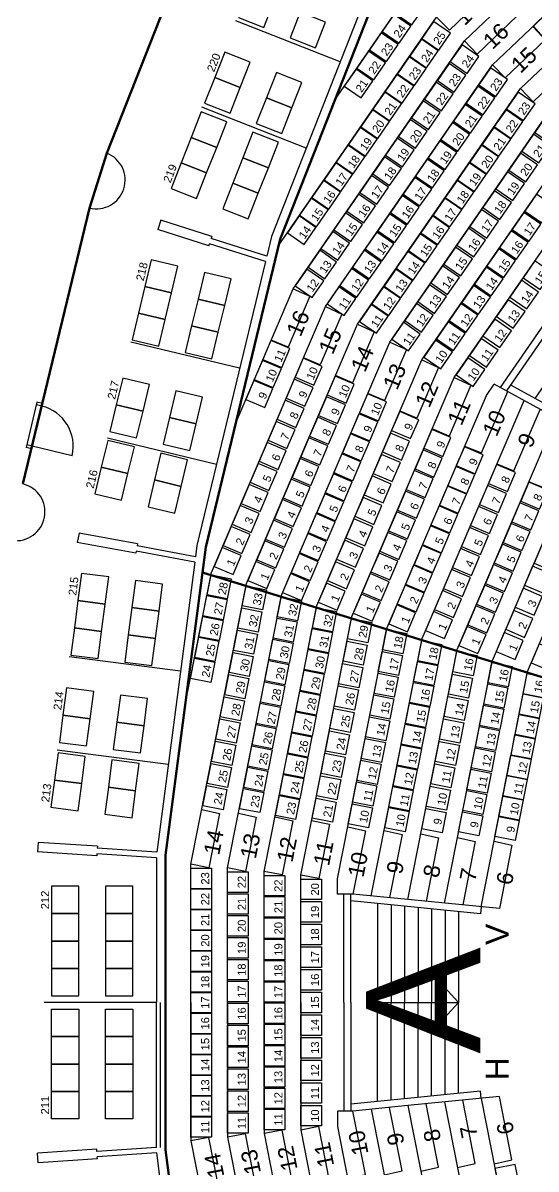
# Model space of a CAD drawing. Header units: millimetres. Extents: x 42980 to 202332, y 27411 to 140378.
# Drawn here: x 65612 to 76828, y 80458 to 105525 of the extents above; entities that cross this region are included whole.
import ezdxf
from ezdxf.enums import TextEntityAlignment as Align

# ---------------------------------------------------------------- set-up
doc = ezdxf.new("R2010")
doc.units = ezdxf.units.MM
doc.header["$LTSCALE"] = 100
for name, color, linetype in [('A-RADER', 252, 'CONTINUOUS'), ('A-RADNUMMER', 4, 'CONTINUOUS'), ('A-STOLAR', 1, 'CONTINUOUS'), ('A-STOLNUMMER', 7, 'CONTINUOUS'), ('A-TRAPPA', 254, 'CONTINUOUS'), ('B-RADER', 252, 'CONTINUOUS'), ('B-RADNUMMER', 4, 'CONTINUOUS'), ('B-STOLAR', 1, 'CONTINUOUS'), ('B-STOLNUMMER', 7, 'CONTINUOUS'), ('B-TRAPPA', 254, 'CONTINUOUS'), ('LOGER_PLAN2_NUMMER', 7, 'CONTINUOUS'), ('LOGER_PLAN2_STOLAR', 1, 'CONTINUOUS'), ('LOGER_PLAN_2', 21, 'CONTINUOUS'), ('SEKTIONS_NR', 4, 'CONTINUOUS')]:
    doc.layers.add(name, color=color, linetype=linetype)
doc.layers.add('SEKTIONER', color=4, linetype='CONTINUOUS', lineweight=70)
doc.styles.add('ARIAL', font='arial.ttf')

msp = doc.modelspace()

# ---------------------------------------------------------------- linework, layer by layer
at = {"layer": 'A-RADER'}
for p, q in [((69613, 94062), (68729, 87321)), ((69161, 90618), (69734, 93505)), ((69285, 87126), (70501, 93265)), ((70085, 87046), (71268, 93024)), ((70885, 86967), (72036, 92784)), ((71685, 86888), (72803, 92544)), ((72485, 86808), (73571, 92304)), ((73227, 86433), (74338, 92064)), ((74027, 86354), (75105, 91824)), ((74827, 86275), (75873, 91584)), ((75627, 86195), (76640, 91343)), ((68729, 87321), (68729, 80879)), ((69285, 84100), (69285, 87126)), ((70085, 84100), (70085, 87046)), ((70885, 84100), (70885, 86967)), ((71685, 84100), (71685, 86888)), ((72485, 86473), (72485, 86808)), ((69285, 84100), (69285, 81074)), ((70085, 84100), (70085, 81154)), ((70885, 84100), (70885, 81233)), ((71685, 84100), (71685, 81312)), ((75627, 82005), (76640, 76857)), ((72485, 81727), (72485, 81392)), ((73227, 81767), (74338, 76136)), ((74027, 81846), (75105, 76376)), ((74827, 81925), (75873, 76616)), ((70885, 81233), (72036, 75416)), ((71685, 81312), (72803, 75656)), ((72485, 81392), (73571, 75896)), ((69285, 81074), (70501, 74935)), ((70085, 81154), (71268, 75176)), ((68729, 80879), (69613, 74138))]:
    msp.add_line(p, q, dxfattribs=at)
at = {"layer": 'A-STOLAR'}
for points in [[(70166, 93370), (70079, 92928), (69637, 93015), (69724, 93456)], [(70076, 92913), (69989, 92472), (69547, 92559), (69634, 93000)], [(70933, 93129), (70846, 92688), (70405, 92775), (70491, 93216)], [(71700, 92889), (71613, 92448), (71172, 92535), (71259, 92976)], [(69986, 92457), (69899, 92016), (69457, 92102), (69544, 92544)], [(70837, 92644), (70750, 92202), (70309, 92289), (70396, 92731)], [(71609, 92423), (71522, 91982), (71080, 92069), (71167, 92510)], [(72468, 92649), (72381, 92208), (71939, 92294), (72026, 92736)], [(72378, 92193), (72291, 91751), (71849, 91838), (71936, 92280)], [(73235, 92409), (73148, 91967), (72707, 92054), (72794, 92496)], [(74003, 92169), (73916, 91727), (73474, 91814), (73561, 92256)], [(69896, 92001), (69809, 91559), (69368, 91646), (69454, 92088)], [(70742, 92158), (70655, 91717), (70213, 91803), (70300, 92245)], [(71517, 91957), (71430, 91516), (70988, 91603), (71075, 92044)], [(73139, 91918), (73052, 91477), (72610, 91564), (72697, 92005)], [(74770, 91929), (74683, 91487), (74242, 91574), (74328, 92016)], [(70646, 91672), (70559, 91231), (70118, 91318), (70204, 91759)], [(72288, 91737), (72201, 91295), (71760, 91382), (71846, 91824)], [(73909, 91693), (73822, 91251), (73380, 91338), (73467, 91780)], [(75537, 91688), (75450, 91247), (75009, 91334), (75096, 91775)], [(69806, 91545), (69719, 91103), (69278, 91190), (69365, 91632)], [(71425, 91491), (71338, 91050), (70897, 91137), (70983, 91578)], [(73042, 91428), (72955, 90986), (72513, 91073), (72600, 91515)], [(74680, 91472), (74593, 91031), (74152, 91118), (74239, 91559)], [(76305, 91448), (76218, 91007), (75776, 91094), (75863, 91535)], [(70550, 91187), (70463, 90745), (70022, 90832), (70109, 91274)], [(72198, 91280), (72111, 90839), (71670, 90926), (71757, 91367)], [(73815, 91217), (73728, 90776), (73287, 90862), (73374, 91304)], [(75441, 91198), (75354, 90756), (74912, 90843), (74999, 91285)], [(77072, 91208), (76985, 90767), (76544, 90854), (76631, 91295)], [(71333, 91025), (71246, 90584), (70805, 90670), (70892, 91112)], [(72945, 90937), (72858, 90496), (72417, 90583), (72504, 91024)], [(74590, 91016), (74503, 90575), (74062, 90662), (74149, 91103)], [(76213, 90982), (76126, 90541), (75684, 90628), (75771, 91069)], [(70455, 90701), (70368, 90260), (69926, 90346), (70013, 90788)], [(72108, 90824), (72021, 90383), (71580, 90470), (71667, 90911)], [(73721, 90741), (73634, 90300), (73193, 90387), (73280, 90828)], [(75344, 90707), (75257, 90266), (74816, 90353), (74902, 90794)], [(76984, 90762), (76897, 90320), (76456, 90407), (76543, 90849)], [(71241, 90559), (71154, 90118), (70713, 90204), (70800, 90646)], [(72849, 90447), (72762, 90005), (72320, 90092), (72407, 90534)], [(74500, 90560), (74413, 90118), (73972, 90205), (74059, 90647)], [(76121, 90516), (76034, 90075), (75593, 90162), (75680, 90603)], [(70359, 90215), (70272, 89774), (69830, 89861), (69917, 90302)], [(72018, 90368), (71931, 89926), (71490, 90013), (71577, 90455)], [(73628, 90265), (73541, 89824), (73099, 89911), (73186, 90352)], [(75247, 90217), (75160, 89775), (74719, 89862), (74806, 90304)], [(76896, 90315), (76809, 89874), (76368, 89961), (76455, 90402)], [(71150, 90093), (71063, 89651), (70621, 89738), (70708, 90180)], [(71928, 89912), (71842, 89470), (71400, 89557), (71487, 89999)], [(72752, 89956), (72665, 89515), (72223, 89601), (72310, 90043)], [(74410, 90104), (74324, 89662), (73882, 89749), (73969, 90191)], [(76029, 90050), (75942, 89609), (75501, 89696), (75588, 90137)], [(70263, 89730), (70176, 89288), (69735, 89375), (69822, 89817)], [(73534, 89790), (73447, 89348), (73005, 89435), (73092, 89876)], [(75151, 89726), (75064, 89285), (74622, 89372), (74709, 89813)], [(76808, 89869), (76721, 89427), (76280, 89514), (76367, 89956)], [(71058, 89627), (70971, 89185), (70529, 89272), (70616, 89714)], [(71839, 89455), (71752, 89014), (71310, 89101), (71397, 89542)], [(72655, 89466), (72568, 89024), (72127, 89111), (72214, 89552)], [(74321, 89647), (74234, 89206), (73792, 89293), (73879, 89734)], [(75937, 89584), (75851, 89143), (75409, 89230), (75496, 89671)], [(76720, 89422), (76633, 88981), (76192, 89068), (76279, 89509)], [(70168, 89244), (70081, 88803), (69639, 88889), (69726, 89331)], [(70966, 89161), (70879, 88719), (70437, 88806), (70524, 89248)], [(73440, 89314), (73353, 88872), (72912, 88959), (72999, 89401)], [(74231, 89191), (74144, 88750), (73702, 88837), (73789, 89278)], [(75054, 89236), (74967, 88794), (74526, 88881), (74613, 89323)], [(71749, 88999), (71662, 88558), (71220, 88645), (71307, 89086)], [(72559, 88975), (72472, 88533), (72030, 88620), (72117, 89062)], [(75846, 89118), (75759, 88677), (75317, 88763), (75404, 89205)], [(76632, 88976), (76545, 88535), (76104, 88621), (76191, 89063)], [(70072, 88758), (69985, 88317), (69543, 88404), (69630, 88845)], [(70874, 88695), (70787, 88253), (70346, 88340), (70433, 88782)], [(73346, 88838), (73259, 88396), (72818, 88483), (72905, 88925)], [(74141, 88735), (74054, 88294), (73612, 88380), (73699, 88822)], [(74957, 88745), (74871, 88304), (74429, 88390), (74516, 88832)], [(75754, 88652), (75667, 88211), (75225, 88297), (75312, 88739)], [(71659, 88543), (71572, 88102), (71130, 88188), (71217, 88630)], [(72462, 88484), (72375, 88043), (71934, 88130), (72020, 88571)], [(76544, 88530), (76457, 88088), (76016, 88175), (76103, 88617)], [(73253, 88362), (73166, 87920), (72724, 88007), (72811, 88449)], [(74051, 88279), (73964, 87837), (73522, 87924), (73609, 88366)], [(74861, 88254), (74774, 87813), (74332, 87900), (74419, 88341)], [(75662, 88186), (75575, 87745), (75134, 87831), (75220, 88273)], [(76456, 88083), (76370, 87642), (75928, 87729), (76015, 88170)], [(69735, 87040), (69735, 86590), (69285, 86590), (69285, 87040)], [(70535, 86960), (70535, 86510), (70085, 86510), (70085, 86960)], [(71335, 86881), (71335, 86431), (70885, 86431), (70885, 86881)], [(72135, 86802), (72135, 86352), (71685, 86352), (71685, 86802)], [(69735, 86587), (69735, 86137), (69285, 86137), (69285, 86587)], [(70535, 86481), (70535, 86031), (70085, 86031), (70085, 86481)], [(71335, 86416), (71335, 85966), (70885, 85966), (70885, 86416)], [(72135, 86307), (72135, 85857), (71685, 85857), (71685, 86307)], [(69735, 86134), (69735, 85684), (69285, 85684), (69285, 86134)], [(70535, 86002), (70535, 85552), (70085, 85552), (70085, 86002)], [(71335, 85951), (71335, 85501), (70885, 85501), (70885, 85951)], [(72135, 85812), (72135, 85362), (71685, 85362), (71685, 85812)], [(69735, 85681), (69735, 85231), (69285, 85231), (69285, 85681)], [(70535, 85523), (70535, 85073), (70085, 85073), (70085, 85523)], [(71335, 85486), (71335, 85036), (70885, 85036), (70885, 85486)], [(72135, 85317), (72135, 84867), (71685, 84867), (71685, 85317)], [(69735, 85228), (69735, 84778), (69285, 84778), (69285, 85228)], [(70535, 85044), (70535, 84594), (70085, 84594), (70085, 85044)], [(71335, 85021), (71335, 84571), (70885, 84571), (70885, 85021)], [(69735, 84775), (69735, 84325), (69285, 84325), (69285, 84775)], [(72135, 84822), (72135, 84372), (71685, 84372), (71685, 84822)], [(70535, 84565), (70535, 84115), (70085, 84115), (70085, 84565)], [(71335, 84556), (71335, 84106), (70885, 84106), (70885, 84556)], [(69735, 84322), (69735, 83872), (69285, 83872), (69285, 84322)], [(72135, 84327), (72135, 83877), (71685, 83877), (71685, 84327)], [(70535, 84086), (70535, 83636), (70085, 83636), (70085, 84086)], [(71335, 84091), (71335, 83641), (70885, 83641), (70885, 84091)], [(69735, 83869), (69735, 83419), (69285, 83419), (69285, 83869)], [(72135, 83832), (72135, 83382), (71685, 83382), (71685, 83832)], [(70535, 83607), (70535, 83157), (70085, 83157), (70085, 83607)], [(71335, 83626), (71335, 83176), (70885, 83176), (70885, 83626)], [(69735, 83416), (69735, 82966), (69285, 82966), (69285, 83416)], [(72135, 83337), (72135, 82887), (71685, 82887), (71685, 83337)], [(70535, 83128), (70535, 82678), (70085, 82678), (70085, 83128)], [(71335, 83161), (71335, 82711), (70885, 82711), (70885, 83161)], [(69735, 82963), (69735, 82513), (69285, 82513), (69285, 82963)], [(72135, 82842), (72135, 82392), (71685, 82392), (71685, 82842)], [(69735, 82510), (69735, 82060), (69285, 82060), (69285, 82510)], [(70535, 82649), (70535, 82199), (70085, 82199), (70085, 82649)], [(71335, 82696), (71335, 82246), (70885, 82246), (70885, 82696)], [(71335, 82231), (71335, 81781), (70885, 81781), (70885, 82231)], [(72135, 82347), (72135, 81897), (71685, 81897), (71685, 82347)], [(69735, 82057), (69735, 81607), (69285, 81607), (69285, 82057)], [(70535, 82170), (70535, 81720), (70085, 81720), (70085, 82170)], [(71335, 81766), (71335, 81316), (70885, 81316), (70885, 81766)], [(72135, 81852), (72135, 81402), (71685, 81402), (71685, 81852)], [(69735, 81604), (69735, 81154), (69285, 81154), (69285, 81604)], [(70535, 81691), (70535, 81241), (70085, 81241), (70085, 81691)], [(76456, 80117), (76370, 80558), (75928, 80471), (76015, 80030)]]:
    msp.add_lwpolyline(points, close=True, dxfattribs=at)
at = {"layer": 'A-TRAPPA'}
for p, q in [((72825, 86473), (72485, 86473)), ((73365, 86264), (72779, 86322)), ((74027, 86354), (72825, 86473)), ((75612, 86041), (73365, 86264)), ((73365, 86264), (73365, 84100)), ((73660, 86235), (73660, 84100)), ((76025, 86156), (74027, 86354)), ((73955, 86205), (73955, 84100)), ((74250, 86176), (74250, 84100)), ((74545, 86147), (74545, 84100)), ((74840, 86118), (74840, 84100)), ((75135, 86088), (75135, 84100)), ((75627, 86195), (75612, 86041)), ((75135, 84100), (74741, 84529)), ((73365, 84100), (75135, 84100)), ((73365, 81936), (73365, 84100)), ((73365, 84100), (75135, 84100)), ((73660, 81965), (73660, 84100)), ((73955, 81995), (73955, 84100)), ((74250, 82024), (74250, 84100)), ((74545, 82053), (74545, 84100)), ((75135, 84100), (74741, 83671)), ((74840, 82082), (74840, 84100)), ((75135, 82112), (75135, 84100)), ((75612, 82159), (73365, 81936)), ((76025, 82044), (74027, 81846)), ((75627, 82005), (75612, 82159)), ((72825, 81727), (72485, 81727)), ((73365, 81936), (72779, 81878)), ((74027, 81846), (72825, 81727))]:
    msp.add_line(p, q, dxfattribs=at)
for points in [[(69522, 88323), (69911, 88236), (69677, 87049), (69285, 87126)], [(70322, 88244), (70711, 88157), (70477, 86969), (70085, 87046)], [(71122, 88165), (71511, 88077), (71277, 86890), (70885, 86967)], [(71922, 88085), (72311, 87998), (72077, 86810), (71685, 86888)], [(72710, 87946), (73099, 87858), (72825, 86473)], [(73510, 87866), (73899, 87779), (73625, 86394)], [(74309, 87787), (74698, 87700), (74425, 86314)], [(75109, 87708), (75498, 87620), (75225, 86235)], [(75909, 87628), (76298, 87541), (76025, 86156)], [(72624, 84100), (72624, 86473)], [(72779, 84100), (72779, 86473)], [(72624, 84100), (72624, 81727)], [(72779, 84100), (72779, 81727)], [(75909, 80572), (76298, 80659), (76025, 82044)], [(72710, 80254), (73099, 80342), (72825, 81727)], [(73510, 80334), (73899, 80421), (73625, 81806)], [(74309, 80413), (74698, 80500), (74425, 81886)], [(75109, 80492), (75498, 80580), (75225, 81965)], [(70322, 79956), (70711, 80043), (70477, 81231), (70085, 81154)], [(71122, 80035), (71511, 80123), (71277, 81310), (70885, 81233)], [(71922, 80115), (72311, 80202), (72077, 81390), (71685, 81312)], [(69522, 79877), (69911, 79964), (69677, 81151), (69285, 81074)]]:
    msp.add_lwpolyline(points, dxfattribs=at)
at = {"layer": 'B-RADER'}
for p, q in [((75267, 105132), (79935, 109593)), ((75878, 104610), (80428, 108959)), ((76490, 104088), (80922, 108324)), ((73519, 106606), (71235, 100796)), ((72437, 103853), (74043, 106176)), ((71203, 100662), (74655, 105654)), ((71519, 99713), (75267, 105132)), ((72222, 99324), (75878, 104610)), ((72926, 98935), (76490, 104088)), ((73630, 98546), (77102, 103565)), ((74334, 98158), (77713, 103043)), ((75038, 97769), (78325, 102521)), ((71235, 100796), (69613, 94062)), ((70272, 96797), (71519, 99713)), ((69734, 93505), (72222, 99324)), ((70501, 93265), (72926, 98935)), ((71268, 93024), (73630, 98546)), ((72036, 92784), (74334, 98158)), ((72803, 92544), (75038, 97769)), ((75742, 97380), (75913, 97628)), ((73571, 92304), (75742, 97380)), ((74338, 92064), (76564, 97269)), ((75105, 91824), (77268, 96880)), ((75873, 91584), (77972, 96491)), ((76640, 91343), (78676, 96102))]:
    msp.add_line(p, q, dxfattribs=at)
at = {"layer": 'B-STOLAR'}
for points in [[(74109, 105480), (74365, 105850), (73995, 106106), (73739, 105736)], [(73834, 105081), (74090, 105451), (73719, 105707), (73463, 105337)], [(74702, 104931), (74958, 105301), (74588, 105557), (74332, 105187)], [(77065, 105122), (77390, 105433), (77079, 105758), (76754, 105447)], [(73558, 104682), (73814, 105052), (73444, 105308), (73188, 104938)], [(74435, 104544), (74691, 104914), (74321, 105170), (74065, 104800)], [(75323, 104422), (75579, 104792), (75209, 105048), (74953, 104678)], [(73282, 104283), (73538, 104654), (73168, 104909), (72912, 104539)], [(74168, 104158), (74424, 104528), (74054, 104784), (73798, 104414)], [(75040, 104013), (75296, 104383), (74926, 104639), (74670, 104269)], [(75945, 103915), (76201, 104285), (75831, 104541), (75575, 104171)], [(73006, 103885), (73262, 104255), (72892, 104511), (72636, 104141)], [(73900, 103771), (74156, 104141), (73786, 104397), (73530, 104027)], [(74758, 103605), (75014, 103975), (74644, 104231), (74388, 103861)], [(75669, 103516), (75925, 103886), (75555, 104142), (75299, 103772)], [(73633, 103385), (73889, 103755), (73519, 104011), (73263, 103641)], [(74475, 103196), (74731, 103566), (74361, 103822), (74105, 103452)], [(76553, 103388), (76809, 103758), (76439, 104014), (76183, 103644)], [(73366, 102998), (73622, 103368), (73251, 103624), (72995, 103254)], [(75393, 103117), (75649, 103487), (75279, 103743), (75023, 103373)], [(76285, 103001), (76541, 103371), (76171, 103627), (75915, 103257)], [(74192, 102787), (74448, 103157), (74078, 103413), (73822, 103043)], [(75117, 102718), (75373, 103088), (75003, 103344), (74747, 102974)], [(77171, 102874), (77427, 103244), (77057, 103500), (76801, 103130)], [(73098, 102612), (73354, 102982), (72984, 103238), (72728, 102868)], [(76017, 102613), (76273, 102983), (75903, 103239), (75647, 102869)], [(76886, 102463), (77142, 102833), (76772, 103089), (76516, 102719)], [(72831, 102225), (73087, 102595), (72717, 102851), (72461, 102481)], [(73910, 102378), (74166, 102748), (73795, 103004), (73539, 102634)], [(74841, 102319), (75097, 102689), (74727, 102945), (74471, 102575)], [(75750, 102226), (76006, 102596), (75635, 102852), (75379, 102482)], [(73627, 101970), (73883, 102340), (73513, 102596), (73257, 102226)], [(74566, 101921), (74822, 102291), (74451, 102547), (74195, 102176)], [(76602, 102052), (76858, 102422), (76488, 102678), (76232, 102308)], [(72563, 101839), (72819, 102209), (72449, 102465), (72193, 102095)], [(75482, 101839), (75738, 102209), (75367, 102465), (75112, 102095)], [(72296, 101452), (72552, 101822), (72182, 102078), (71926, 101708)], [(73344, 101561), (73600, 101931), (73230, 102187), (72974, 101817)], [(74290, 101522), (74546, 101892), (74176, 102148), (73920, 101778)], [(75214, 101451), (75470, 101821), (75100, 102077), (74844, 101707)], [(76317, 101641), (76573, 102011), (76203, 102267), (75947, 101897)], [(73061, 101152), (73317, 101522), (72947, 101778), (72691, 101408)], [(76033, 101229), (76289, 101599), (75919, 101855), (75663, 101485)], [(76953, 101153), (77209, 101523), (76839, 101779), (76583, 101409)], [(72029, 101065), (72285, 101436), (71915, 101692), (71659, 101321)], [(74014, 101123), (74270, 101493), (73900, 101749), (73644, 101379)], [(74946, 101064), (75202, 101434), (74832, 101690), (74576, 101320)], [(71761, 100679), (72017, 101049), (71647, 101305), (71391, 100935)], [(72779, 100743), (73035, 101113), (72665, 101369), (72409, 100999)], [(73738, 100724), (73994, 101094), (73624, 101350), (73368, 100980)], [(74678, 100676), (74934, 101047), (74564, 101303), (74308, 100932)], [(75749, 100818), (76005, 101188), (75634, 101444), (75378, 101074)], [(76677, 100754), (76933, 101124), (76563, 101380), (76307, 101010)], [(75464, 100407), (75720, 100777), (75350, 101033), (75094, 100663)], [(72496, 100335), (72752, 100705), (72382, 100961), (72126, 100591)], [(73462, 100325), (73718, 100695), (73348, 100951), (73092, 100581)], [(74410, 100289), (74666, 100659), (74296, 100915), (74040, 100545)], [(76401, 100355), (76657, 100725), (76287, 100981), (76031, 100611)], [(72213, 99926), (72469, 100296), (72099, 100552), (71843, 100182)], [(73186, 99926), (73442, 100296), (73072, 100552), (72816, 100182)], [(74142, 99902), (74398, 100272), (74028, 100528), (73772, 100158)], [(75180, 99996), (75436, 100366), (75066, 100622), (74810, 100252)], [(76125, 99956), (76381, 100326), (76011, 100582), (75755, 100212)], [(76916, 99693), (77172, 100063), (76802, 100319), (76546, 99949)], [(71931, 99517), (72186, 99887), (71816, 100143), (71560, 99773)], [(72910, 99527), (73166, 99897), (72796, 100153), (72540, 99783)], [(73874, 99514), (74130, 99884), (73760, 100140), (73504, 99770)], [(74895, 99584), (75151, 99955), (74781, 100211), (74525, 99840)], [(75849, 99557), (76105, 99927), (75735, 100183), (75479, 99813)], [(74611, 99173), (74867, 99543), (74497, 99799), (74241, 99429)], [(75573, 99159), (75829, 99529), (75459, 99785), (75203, 99414)], [(76623, 99270), (76879, 99640), (76509, 99896), (76253, 99526)], [(72634, 99128), (72890, 99498), (72520, 99754), (72264, 99384)], [(73606, 99127), (73862, 99497), (73492, 99753), (73236, 99383)], [(73338, 98740), (73594, 99110), (73224, 99366), (72968, 98996)], [(74326, 98762), (74582, 99132), (74212, 99388), (73956, 99018)], [(75297, 98760), (75553, 99130), (75183, 99386), (74927, 99016)], [(76330, 98846), (76586, 99216), (76216, 99472), (75960, 99102)], [(76037, 98423), (76293, 98793), (75923, 99049), (75667, 98679)], [(74042, 98351), (74298, 98721), (73928, 98977), (73672, 98607)], [(75022, 98361), (75278, 98731), (74907, 98987), (74651, 98617)], [(71270, 97989), (71446, 98402), (71033, 98579), (70856, 98166)], [(74746, 97962), (75002, 98332), (74632, 98588), (74376, 98218)], [(75744, 97999), (76000, 98369), (75630, 98625), (75374, 98255)], [(71083, 97552), (71260, 97966), (70846, 98143), (70669, 97729)], [(71973, 97600), (72150, 98014), (71737, 98191), (71560, 97777)], [(75451, 97576), (75707, 97946), (75337, 98202), (75081, 97831)], [(72677, 97211), (72854, 97625), (72440, 97802), (72263, 97388)], [(70896, 97115), (71073, 97529), (70659, 97706), (70482, 97292)], [(71777, 97140), (71954, 97554), (71540, 97731), (71363, 97317)], [(71580, 96680), (71757, 97094), (71343, 97271), (71166, 96857)], [(72484, 96761), (72661, 97174), (72248, 97351), (72071, 96938)], [(73381, 96822), (73558, 97236), (73144, 97413), (72967, 96999)], [(74085, 96434), (74262, 96847), (73848, 97024), (73671, 96611)], [(71383, 96221), (71560, 96634), (71147, 96811), (70970, 96398)], [(72292, 96310), (72469, 96724), (72055, 96901), (71878, 96487)], [(73194, 96386), (73371, 96799), (72957, 96976), (72780, 96563)], [(73007, 95949), (73184, 96363), (72771, 96540), (72594, 96126)], [(73884, 95965), (74061, 96378), (73647, 96555), (73471, 96142)], [(74789, 96045), (74966, 96459), (74552, 96636), (74375, 96222)], [(71187, 95761), (71364, 96175), (70950, 96352), (70773, 95938)], [(72099, 95860), (72276, 96273), (71862, 96450), (71685, 96036)], [(72821, 95512), (72998, 95926), (72584, 96103), (72407, 95689)], [(73684, 95496), (73861, 95910), (73447, 96086), (73270, 95673)], [(74596, 95594), (74773, 96008), (74359, 96185), (74182, 95771)], [(75498, 95666), (75675, 96080), (75261, 96257), (75084, 95843)], [(70990, 95301), (71167, 95715), (70753, 95892), (70576, 95478)], [(71906, 95409), (72083, 95823), (71670, 96000), (71493, 95586)], [(75313, 95234), (75490, 95648), (75076, 95825), (74900, 95411)], [(76202, 95278), (76379, 95691), (75965, 95868), (75788, 95455)], [(71714, 94958), (71891, 95372), (71477, 95549), (71300, 95135)], [(72634, 95075), (72811, 95489), (72397, 95666), (72220, 95252)], [(73483, 95027), (73660, 95441), (73246, 95618), (73069, 95204)], [(74403, 95144), (74580, 95558), (74166, 95734), (73990, 95321)], [(70794, 94842), (70971, 95255), (70557, 95432), (70380, 95018)], [(74211, 94693), (74388, 95107), (73974, 95284), (73797, 94870)], [(75128, 94802), (75305, 95216), (74892, 95393), (74715, 94979)], [(76005, 94818), (76182, 95232), (75769, 95409), (75592, 94995)], [(76906, 94889), (77083, 95303), (76669, 95480), (76492, 95066)], [(71521, 94508), (71698, 94922), (71284, 95099), (71107, 94685)], [(72447, 94639), (72624, 95052), (72210, 95229), (72033, 94816)], [(73283, 94558), (73460, 94972), (73046, 95149), (72869, 94735)], [(76713, 94438), (76890, 94852), (76476, 95029), (76299, 94615)], [(70597, 94382), (70774, 94796), (70360, 94973), (70183, 94559)], [(72260, 94202), (72437, 94616), (72023, 94793), (71847, 94379)], [(74018, 94243), (74195, 94656), (73781, 94833), (73604, 94420)], [(74944, 94370), (75121, 94784), (74707, 94961), (74530, 94547)], [(75809, 94358), (75986, 94772), (75572, 94949), (75395, 94535)], [(70400, 93922), (70577, 94336), (70164, 94513), (69987, 94099)], [(71328, 94057), (71505, 94471), (71092, 94648), (70915, 94234)], [(73082, 94089), (73259, 94503), (72845, 94680), (72668, 94266)], [(74759, 93938), (74936, 94352), (74522, 94529), (74345, 94115)], [(76520, 93988), (76697, 94402), (76284, 94579), (76107, 94165)], [(72073, 93765), (72250, 94179), (71837, 94356), (71660, 93942)], [(73825, 93792), (74002, 94206), (73588, 94383), (73411, 93969)], [(75612, 93899), (75789, 94312), (75375, 94489), (75198, 94076)], [(70204, 93462), (70381, 93876), (69967, 94053), (69790, 93639)], [(71136, 93607), (71313, 94021), (70899, 94198), (70722, 93784)], [(72882, 93620), (73058, 94034), (72645, 94211), (72468, 93797)], [(74574, 93506), (74751, 93920), (74337, 94097), (74160, 93683)], [(75415, 93439), (75592, 93853), (75179, 94030), (75002, 93616)], [(76328, 93537), (76505, 93951), (76091, 94128), (75914, 93714)], [(77197, 93535), (77374, 93949), (76960, 94126), (76783, 93712)], [(71887, 93328), (72064, 93742), (71650, 93919), (71473, 93505)], [(73633, 93342), (73809, 93755), (73396, 93932), (73219, 93519)], [(70943, 93156), (71120, 93570), (70706, 93747), (70529, 93333)], [(72681, 93151), (72858, 93565), (72444, 93742), (72267, 93328)], [(74389, 93074), (74566, 93487), (74152, 93664), (73975, 93251)], [(75219, 92979), (75396, 93393), (74982, 93570), (74805, 93156)], [(76135, 93087), (76312, 93501), (75898, 93678), (75721, 93264)], [(76990, 93052), (77167, 93466), (76753, 93643), (76576, 93229)], [(71700, 92892), (71877, 93305), (71463, 93482), (71286, 93069)], [(72480, 92682), (72657, 93096), (72244, 93273), (72067, 92859)], [(73440, 92891), (73617, 93305), (73203, 93482), (73026, 93068)], [(73247, 92441), (73424, 92854), (73010, 93031), (72833, 92618)], [(74204, 92642), (74381, 93055), (73968, 93232), (73791, 92818)], [(75022, 92519), (75199, 92933), (74785, 93110), (74608, 92696)], [(75942, 92636), (76119, 93050), (75706, 93227), (75529, 92813)], [(76784, 92569), (76961, 92983), (76547, 93160), (76370, 92746)], [(74020, 92209), (74196, 92623), (73783, 92800), (73606, 92386)], [(75750, 92186), (75927, 92600), (75513, 92777), (75336, 92363)], [(74826, 92060), (75003, 92473), (74589, 92650), (74412, 92237)], [(76577, 92087), (76754, 92500), (76341, 92677), (76164, 92264)], [(75557, 91735), (75734, 92149), (75320, 92326), (75143, 91912)], [(76371, 91604), (76548, 92018), (76134, 92195), (75957, 91781)], [(77134, 91353), (77311, 91767), (76897, 91944), (76720, 91530)]]:
    msp.add_lwpolyline(points, close=True, dxfattribs=at)
at = {"layer": 'B-TRAPPA'}
for p, q in [((79027, 95908), (75913, 97628)), ((76806, 97312), (76275, 97605))]:
    msp.add_line(p, q, dxfattribs=at)
for points in [[(75538, 106497), (75806, 106202), (74932, 105365), (74655, 105654)], [(76149, 105975), (76417, 105680), (75543, 104843), (75267, 105132)], [(76761, 105453), (77029, 105158), (76155, 104321), (75878, 104610)], [(77373, 104931), (77641, 104636), (76767, 103799), (76490, 104088)], [(76050, 97553), (78871, 101632)], [(76186, 97477), (78989, 101530)], [(78750, 96238), (76806, 97312), (79362, 101007), (81043, 99565)], [(71519, 99713), (71881, 99547), (71407, 98433), (71039, 98590)], [(72222, 99324), (72585, 99158), (72110, 98045), (71742, 98201)], [(72926, 98935), (73289, 98769), (72814, 97656), (72446, 97813)], [(73630, 98546), (73993, 98381), (73518, 97267), (73150, 97424)], [(74334, 98158), (74696, 97992), (74222, 96878), (73854, 97035)], [(75038, 97769), (75400, 97603), (74926, 96490), (74558, 96646)], [(75267, 96268), (75638, 96121), (76212, 97463)], [(75971, 95879), (76341, 95732), (76916, 97074)], [(76675, 95491), (77045, 95343), (77620, 96686)]]:
    msp.add_lwpolyline(points, dxfattribs=at)
at = {"layer": 'LOGER_PLAN2_STOLAR'}
for points in [[(70321, 105646), (70879, 105427), (71098, 105985), (70540, 106205)], [(71450, 105202), (72008, 104983), (72228, 105541), (71669, 105761)], [(69803, 104330), (70361, 104110), (70581, 104669), (70023, 104888)], [(69583, 103772), (70142, 103552), (70361, 104110), (69803, 104330)], [(70932, 103886), (71491, 103666), (71710, 104225), (71152, 104444)], [(70713, 103328), (71271, 103108), (71491, 103666), (70932, 103886)], [(69288, 103021), (69847, 102801), (70066, 103359), (69508, 103579)], [(70417, 102577), (70976, 102357), (71195, 102915), (70637, 103135)], [(69069, 102462), (69627, 102243), (69847, 102801), (69288, 103021)], [(70198, 102018), (70756, 101799), (70976, 102357), (70417, 102577)], [(68849, 101904), (69407, 101684), (69627, 102243), (69069, 102462)], [(69978, 101460), (70537, 101240), (70756, 101799), (70198, 102018)], [(68277, 99763), (68860, 99623), (69001, 100206), (68417, 100347)], [(69439, 99484), (70022, 99343), (70162, 99926), (69579, 100067)], [(68136, 99180), (68720, 99040), (68860, 99623), (68277, 99763)], [(69298, 98900), (69881, 98760), (70022, 99343), (69439, 99484)], [(67996, 98597), (68579, 98456), (68720, 99040), (68136, 99180)], [(69158, 98317), (69741, 98177), (69881, 98760), (69298, 98900)], [(67653, 97174), (68237, 97034), (68377, 97617), (67794, 97758)], [(68815, 96895), (69398, 96754), (69539, 97337), (68956, 97478)], [(67513, 96591), (68096, 96451), (68237, 97034), (67653, 97174)], [(68675, 96311), (69258, 96171), (69398, 96754), (68815, 96895)], [(67324, 95809), (67908, 95668), (68048, 96251), (67465, 96392)], [(68486, 95529), (69069, 95388), (69210, 95972), (68627, 96112)], [(67184, 95225), (67767, 95085), (67908, 95668), (67324, 95809)], [(68346, 94945), (68929, 94805), (69069, 95388), (68486, 95529)], [(66815, 92891), (67410, 92813), (67488, 93408), (66893, 93486)], [(67993, 92737), (68588, 92659), (68666, 93254), (68071, 93332)], [(66737, 92296), (67332, 92218), (67410, 92813), (66815, 92891)], [(67915, 92142), (68510, 92064), (68588, 92659), (67993, 92737)], [(66659, 91701), (67254, 91623), (67332, 92218), (66737, 92296)], [(67837, 91547), (68432, 91469), (68510, 92064), (67915, 92142)], [(66487, 90386), (67082, 90308), (67160, 90903), (66565, 90981)], [(67665, 90231), (68260, 90153), (68338, 90748), (67743, 90826)], [(66409, 89791), (67004, 89713), (67082, 90308), (66487, 90386)], [(67587, 89636), (68182, 89558), (68260, 90153), (67665, 90231)], [(66301, 88966), (66896, 88888), (66974, 89483), (66379, 89561)], [(67479, 88812), (68074, 88734), (68152, 89329), (67557, 89407)], [(66223, 88371), (66818, 88293), (66896, 88888), (66301, 88966)], [(67401, 88217), (67996, 88139), (68074, 88734), (67479, 88812)], [(66235, 86044), (66835, 86044), (66835, 86644), (66235, 86644)], [(67413, 86044), (68013, 86044), (68013, 86644), (67413, 86644)], [(66235, 85444), (66835, 85444), (66835, 86044), (66235, 86044)], [(67413, 85444), (68013, 85444), (68013, 86044), (67413, 86044)], [(66235, 84844), (66835, 84844), (66835, 85444), (66235, 85444)], [(67413, 84844), (68013, 84844), (68013, 85444), (67413, 85444)], [(66235, 84244), (66835, 84244), (66835, 84844), (66235, 84844)], [(67413, 84244), (68013, 84244), (68013, 84844), (67413, 84844)], [(66235, 83956), (66835, 83956), (66835, 83356), (66235, 83356)], [(67413, 83956), (68013, 83956), (68013, 83356), (67413, 83356)], [(66235, 83356), (66835, 83356), (66835, 82756), (66235, 82756)], [(67413, 83356), (68013, 83356), (68013, 82756), (67413, 82756)], [(66235, 82756), (66835, 82756), (66835, 82156), (66235, 82156)], [(67413, 82756), (68013, 82756), (68013, 82156), (67413, 82156)], [(66235, 82156), (66835, 82156), (66835, 81556), (66235, 81556)], [(67413, 82156), (68013, 82156), (68013, 81556), (67413, 81556)]]:
    msp.add_lwpolyline(points, close=True, dxfattribs=at)
at = {"layer": 'LOGER_PLAN_2'}
for p, q in [((69870, 108840), (67447, 102675)), ((73895, 107562), (71235, 100796)), ((73460, 107001), (71044, 100856)), ((72546, 104677), (70266, 105573)), ((71801, 102784), (69521, 103680)), ((67065, 101477), (65612, 95444)), ((68623, 101209), (68559, 101009)), ((69740, 100853), (68623, 101209)), ((69677, 100653), (68559, 101009)), ((71235, 100796), (69613, 94062)), ((69740, 100853), (69727, 100810)), ((70940, 100424), (69727, 100810)), ((71044, 100856), (70940, 100424)), ((69677, 100653), (69690, 100696)), ((70911, 100307), (69690, 100696)), ((70911, 100307), (69416, 94098)), ((70349, 97972), (67967, 98546)), ((65919, 97232), (65680, 96240)), ((66022, 97145), (65905, 97173)), ((66036, 97203), (65919, 97232)), ((65811, 96270), (65694, 96298)), ((66686, 96059), (65811, 96270)), ((69842, 95869), (67460, 96443)), ((65797, 96212), (65680, 96240)), ((66838, 94368), (66800, 94162)), ((68117, 94131), (66838, 94368)), ((68078, 93925), (66800, 94162)), ((68117, 94131), (68108, 94087)), ((69383, 93851), (68108, 94087)), ((69613, 94062), (68729, 87321)), ((69416, 94098), (69383, 93851)), ((68086, 93969), (68078, 93925)), ((69368, 93732), (68086, 93969)), ((69368, 93732), (68536, 87388)), ((69055, 91344), (66626, 91662)), ((68788, 89304), (66358, 89623)), ((65942, 87603), (65928, 87394)), ((67239, 87518), (65942, 87603)), ((67239, 87518), (67236, 87473)), ((67225, 87309), (65928, 87394)), ((67228, 87354), (67225, 87309)), ((68529, 87268), (67228, 87354)), ((68536, 87388), (67236, 87473)), ((68529, 87268), (68529, 84100)), ((68729, 87321), (68729, 84100)), ((68529, 84100), (66079, 84100)), ((68529, 80932), (68529, 84100)), ((68619, 80932), (68619, 84100)), ((68729, 80879), (68729, 84100)), ((67225, 80891), (65928, 80806)), ((65942, 80597), (65928, 80806)), ((67228, 80846), (67225, 80891)), ((68529, 80932), (67228, 80846)), ((68536, 80812), (67236, 80727)), ((67239, 80682), (67236, 80727)), ((69368, 74468), (68536, 80812)), ((69613, 74138), (68729, 80879)), ((67239, 80682), (65942, 80597))]:
    msp.add_line(p, q, dxfattribs=at)
for centre, radius, start, end in [((67216, 102089), 630, 256.1493, 68.5347), ((65811, 96270), 900, 346.4574, 76.4574), ((65464, 94831), 630, 262.5333, 76.4574)]:
    msp.add_arc(centre, radius, start, end, dxfattribs=at)
at = {"layer": 'SEKTIONER'}
for p, q in [((67447, 102675), (67065, 101477)), ((82897, 89386), (69540, 93504))]:
    msp.add_line(p, q, dxfattribs=at)
for points in [[(73094, 114310), (70606, 109863), (69870, 108840), (67447, 102675)], [(76580, 112359), (73895, 107562), (71235, 100796), (69613, 94062), (68729, 87321), (68729, 84100)], [(67065, 101477), (65612, 95444)], [(76580, 55841), (73895, 60638), (71235, 67404), (69613, 74138), (68729, 80879), (68729, 84100)]]:
    msp.add_lwpolyline(points, dxfattribs=at)

# ---------------------------------------------------------------- texts
at = {"layer": 'A-RADNUMMER', "style": 'ARIAL'}
for s, rotation, p in [('14', 78.8679, (69900, 87307)), ('13', 78.8679, (70700, 87227)), ('12', 78.8679, (71500, 87148)), ('11', 78.8679, (72300, 87069)), ('10', 78.8361, (73052, 86820)), ('9', 78.8361, (73895, 86889)), ('8', 78.8361, (74695, 86810)), ('7', 78.8361, (75494, 86730)), ('6', 78.8361, (76294, 86651)), ('6', 101.1639, (76353, 81253)), ('10', 101.1639, (73167, 80797)), ('9', 101.1639, (73953, 81015)), ('8', 101.1639, (74753, 81094)), ('7', 101.1639, (75553, 81174)), ('12', 101.1321, (71617, 80458)), ('11', 101.1321, (72417, 80537)), ('14', 101.1321, (70017, 80299)), ('13', 101.1321, (70817, 80379))]:
    msp.add_text(s, height=350, rotation=rotation, dxfattribs=at).set_placement(p)
at = {"layer": 'A-STOLNUMMER', "style": 'ARIAL'}
for s, rotation, p in [('28', 78.888, (70121, 93130)), ('33', 78.888, (70882, 92896)), ('27', 78.888, (70032, 92693)), ('32', 78.888, (71656, 92663)), ('32', 78.888, (70794, 92423)), ('32', 78.888, (72424, 92428)), ('26', 78.888, (69942, 92236)), ('31', 78.888, (71565, 92202)), ('29', 78.888, (73192, 92188)), ('31', 78.888, (70698, 91937)), ('31', 78.888, (72334, 91972)), ('18', 78.888, (73959, 91948)), ('25', 78.888, (69853, 91780)), ('30', 78.888, (71473, 91736)), ('28', 78.888, (73095, 91698)), ('18', 78.888, (74726, 91708)), ('30', 78.888, (70603, 91452)), ('30', 78.888, (72245, 91516)), ('17', 78.888, (73865, 91472)), ('16', 78.888, (75494, 91468)), ('24', 78.888, (69763, 91324)), ('29', 78.888, (71382, 91270)), ('27', 78.888, (72998, 91207)), ('17', 78.888, (74637, 91252)), ('16', 78.888, (76261, 91228)), ('29', 78.888, (70507, 90966)), ('29', 78.888, (72155, 91060)), ('16', 78.888, (73772, 90996)), ('15', 78.888, (75397, 90977)), ('16', 78.888, (77029, 90987)), ('28', 78.888, (71290, 90804)), ('28', 78.888, (72065, 90603)), ('26', 78.888, (72902, 90716)), ('16', 78.888, (74547, 90795)), ('15', 78.888, (76169, 90762)), ('28', 78.888, (70411, 90480)), ('15', 78.888, (73678, 90520)), ('15', 78.888, (74457, 90339)), ('14', 78.888, (75301, 90487)), ('15', 78.888, (76941, 90541)), ('27', 78.888, (71191, 90302)), ('27', 78.888, (71975, 90147)), ('25', 78.888, (72805, 90226)), ('14', 78.888, (76078, 90295)), ('14', 78.888, (76853, 90095)), ('27', 78.888, (70315, 89995)), ('26', 78.888, (71106, 89861)), ('14', 78.888, (73584, 90045)), ('14', 78.888, (74367, 89883)), ('13', 78.888, (75204, 89996)), ('26', 78.888, (71882, 89674)), ('24', 78.888, (72708, 89735)), ('13', 78.888, (75986, 89829)), ('13', 78.888, (76765, 89648)), ('26', 78.888, (70220, 89498)), ('25', 78.888, (71014, 89406)), ('13', 78.888, (73490, 89569)), ('13', 78.888, (74277, 89427)), ('12', 78.888, (75104, 89492)), ('12', 78.888, (75894, 89363)), ('25', 78.888, (71795, 89235)), ('23', 78.888, (72612, 89245)), ('12', 78.888, (73397, 89093)), ('12', 78.888, (76677, 89202)), ('25', 78.888, (70124, 89023)), ('24', 78.888, (70917, 88934)), ('12', 78.888, (74187, 88970)), ('11', 78.888, (75011, 89015)), ('11', 78.888, (75802, 88897)), ('24', 78.888, (71705, 88779)), ('22', 78.888, (72515, 88754)), ('11', 78.888, (73300, 88603)), ('11', 78.888, (76589, 88755)), ('24', 78.888, (70028, 88538)), ('23', 78.888, (70831, 88474)), ('11', 78.888, (74095, 88501)), ('10', 78.888, (74914, 88524)), ('10', 78.888, (75710, 88431)), ('23', 78.888, (71615, 88322)), ('21', 78.888, (72419, 88264)), ('10', 78.888, (73209, 88141)), ('10', 78.888, (76501, 88309)), ('10', 78.888, (74007, 88058)), ('9', 78.888, (74817, 88034)), ('9', 78.888, (75619, 87965)), ('9', 78.888, (76413, 87862)), ('23', 90, (69735, 86815)), ('22', 90, (70535, 86735)), ('22', 90, (71335, 86656)), ('22', 90, (69735, 86362)), ('20', 90, (72135, 86577)), ('21', 90, (70535, 86256)), ('21', 90, (71335, 86191)), ('21', 90, (69735, 85909)), ('19', 90, (72135, 86082)), ('20', 90, (70535, 85777)), ('20', 90, (71335, 85726)), ('20', 90, (69735, 85456)), ('18', 90, (72135, 85587)), ('19', 90, (70535, 85298)), ('19', 90, (71335, 85261)), ('19', 90, (69735, 85003)), ('17', 90, (72135, 85092)), ('18', 90, (70535, 84819)), ('18', 90, (71335, 84796)), ('18', 90, (69735, 84550)), ('16', 90, (72135, 84597)), ('17', 90, (70535, 84340)), ('17', 90, (71335, 84331)), ('15', 90, (72135, 84102)), ('17', 90, (69735, 84097)), ('16', 90, (70535, 83861)), ('16', 90, (71335, 83866)), ('16', 90, (69735, 83644)), ('14', 90, (72135, 83607)), ('15', 90, (70535, 83382)), ('15', 90, (71335, 83401)), ('15', 90, (69735, 83191)), ('13', 90, (72135, 83112)), ('14', 90, (70535, 82903)), ('14', 90, (71335, 82936)), ('14', 90, (69735, 82738)), ('12', 90, (72135, 82617)), ('13', 90, (70535, 82424)), ('13', 90, (71335, 82471)), ('13', 90, (69735, 82285)), ('11', 90, (72135, 82122)), ('12', 90, (70535, 81945)), ('12', 90, (71335, 82006)), ('12', 90, (69735, 81832)), ('10', 90, (72135, 81627)), ('11', 90, (69735, 81379)), ('11', 90, (70535, 81466)), ('11', 90, (71335, 81541))]:
    msp.add_text(s, height=175, rotation=rotation, dxfattribs=at).set_placement(p, align=Align.BOTTOM_CENTER)
at = {"layer": 'B-RADNUMMER', "style": 'ARIAL'}
for s, rotation, p in [('17', 43.7858, (75263, 105448)), ('16', 43.7858, (75874, 104926)), ('15', 43.7858, (76486, 104404)), ('16', 66.9224, (71678, 98640)), ('15', 66.9224, (72382, 98251)), ('14', 66.9224, (73086, 97862)), ('13', 66.9224, (73789, 97474)), ('12', 66.9224, (74493, 97085)), ('11', 66.9224, (75197, 96696)), ('10', 66.8186, (75965, 96456)), ('9', 66.8186, (76728, 96207))]:
    msp.add_text(s, height=350, rotation=rotation, dxfattribs=at).set_placement(p)
at = {"layer": 'B-STOLNUMMER', "style": 'ARIAL'}
for s, rotation, p in [('24', 55.3296, (73963, 105268)), ('25', 55.3296, (74831, 105117)), ('23', 55.3296, (73687, 104869)), ('24', 55.3296, (74564, 104731)), ('24', 55.3296, (75452, 104609)), ('22', 55.3296, (73411, 104470)), ('23', 55.3296, (74297, 104344)), ('23', 55.3296, (75169, 104200)), ('23', 55.3296, (76074, 104101)), ('21', 55.3296, (73135, 104071)), ('22', 55.3296, (74029, 103958)), ('22', 55.3296, (74887, 103791)), ('22', 55.3296, (75798, 103703)), ('23', 55.3296, (76682, 103575)), ('21', 55.3296, (73762, 103571)), ('21', 55.3296, (74604, 103382)), ('20', 55.3296, (73495, 103185)), ('21', 55.3296, (75522, 103304)), ('22', 55.3296, (76414, 103187)), ('20', 55.3296, (74321, 102974)), ('20', 55.3296, (75246, 102905)), ('19', 55.3296, (73227, 102798)), ('21', 55.3296, (76146, 102800)), ('21', 55.3296, (77015, 102650)), ('18', 55.3296, (72960, 102412)), ('19', 55.3296, (74039, 102565)), ('19', 55.3296, (74971, 102506)), ('20', 55.3296, (75879, 102412)), ('18', 55.3296, (73756, 102156)), ('18', 55.3296, (74695, 102107)), ('20', 55.3296, (76731, 102238)), ('17', 55.3296, (72693, 102025)), ('19', 55.3296, (75611, 102025)), ('19', 55.3296, (76446, 101827)), ('16', 55.3296, (72425, 101639)), ('17', 55.3296, (73473, 101747)), ('17', 55.3296, (74419, 101708)), ('18', 55.3296, (75343, 101638)), ('16', 55.3296, (73190, 101339)), ('16', 55.3296, (74143, 101309)), ('18', 55.3296, (76162, 101416)), ('15', 55.3296, (72158, 101252)), ('17', 55.3296, (75075, 101250)), ('14', 55.3296, (71890, 100865)), ('15', 55.3296, (72908, 100930)), ('15', 55.3296, (73867, 100910)), ('16', 55.3296, (74807, 100863)), ('17', 55.3296, (75878, 101005)), ('17', 55.3296, (76805, 100939)), ('16', 55.3296, (75593, 100593)), ('14', 55.3296, (72625, 100521)), ('14', 55.3296, (73591, 100512)), ('15', 55.3296, (74539, 100476)), ('16', 55.3296, (76529, 100540)), ('13', 55.3296, (72342, 100112)), ('13', 55.3296, (73315, 100113)), ('14', 55.3296, (74271, 100088)), ('15', 55.3296, (75309, 100182)), ('15', 55.3296, (76253, 100141)), ('15', 55.3296, (77044, 99878)), ('12', 55.3296, (72060, 99704)), ('12', 55.3296, (73039, 99714)), ('13', 55.3296, (74003, 99701)), ('14', 55.3296, (75024, 99771)), ('14', 55.3296, (75977, 99742)), ('12', 55.3296, (73735, 99314)), ('13', 55.3296, (74740, 99360)), ('13', 55.3296, (75701, 99344)), ('14', 55.3296, (76751, 99455)), ('11', 55.3296, (72763, 99315)), ('11', 55.3296, (73467, 98926)), ('12', 55.3296, (74455, 98949)), ('12', 55.3296, (75425, 98945)), ('13', 55.3296, (76458, 99031)), ('12', 55.3296, (76165, 98608)), ('11', 55.3296, (74171, 98537)), ('11', 55.3296, (75150, 98546)), ('11', 66.8436, (71358, 98195)), ('10', 55.3296, (74874, 98147)), ('11', 55.3296, (75872, 98184)), ('10', 66.8436, (71171, 97759)), ('10', 66.8436, (72062, 97807)), ('10', 55.3296, (75579, 97761)), ('10', 66.8436, (72766, 97418)), ('9', 66.8436, (70984, 97322)), ('9', 66.8436, (71865, 97347)), ('8', 66.8436, (71669, 96887)), ('9', 66.8436, (72573, 96967)), ('10', 66.8436, (73469, 97029)), ('9', 66.8436, (74173, 96640)), ('7', 66.8436, (71472, 96428)), ('8', 66.8436, (72380, 96517)), ('9', 66.8436, (73283, 96592)), ('8', 66.8436, (73096, 96156)), ('8', 66.8436, (73973, 96172)), ('9', 66.8436, (74877, 96252)), ('6', 66.8436, (71275, 95968)), ('7', 66.8436, (72188, 96066)), ('7', 66.8436, (72909, 95719)), ('7', 66.8436, (73772, 95703)), ('8', 66.8436, (74684, 95801)), ('9', 66.8436, (75587, 95873)), ('5', 66.8436, (71079, 95508)), ('6', 66.8436, (71995, 95616)), ('8', 66.8436, (75402, 95441)), ('8', 66.8436, (76290, 95485)), ('5', 66.8436, (71802, 95165)), ('6', 66.8436, (72722, 95282)), ('6', 66.8436, (73572, 95234)), ('7', 66.8436, (74492, 95351)), ('4', 66.8436, (70882, 95048)), ('6', 66.8436, (74299, 94900)), ('7', 66.8436, (75217, 95009)), ('7', 66.8436, (76094, 95025)), ('8', 66.8436, (76994, 95096)), ('4', 66.8436, (71610, 94715)), ('5', 66.8436, (72536, 94846)), ('5', 66.8436, (73371, 94765)), ('7', 66.8436, (76802, 94645)), ('3', 66.8436, (70685, 94589)), ('4', 66.8436, (72349, 94409)), ('5', 66.8436, (74106, 94450)), ('6', 66.8436, (75032, 94577)), ('6', 66.8436, (75897, 94565)), ('2', 66.8436, (70489, 94129)), ('3', 66.8436, (71417, 94264)), ('4', 66.8436, (73171, 94296)), ('5', 66.8436, (74847, 94145)), ('6', 66.8436, (76609, 94195)), ('3', 66.8436, (72162, 93972)), ('4', 66.8436, (73914, 93999)), ('5', 66.8436, (75701, 94105)), ('1', 66.8436, (70292, 93669)), ('2', 66.8436, (71224, 93814)), ('3', 66.8436, (72970, 93827)), ('4', 66.8436, (74662, 93713)), ('4', 66.8436, (75504, 93646)), ('5', 66.8436, (76416, 93744)), ('2', 66.8436, (71975, 93535)), ('3', 66.8436, (73721, 93549)), ('1', 66.8436, (71031, 93363)), ('2', 66.8436, (72769, 93358)), ('3', 66.8436, (74478, 93281)), ('3', 66.8436, (75307, 93186)), ('4', 66.8436, (76223, 93294)), ('1', 66.8436, (71788, 93099)), ('2', 66.8436, (73528, 93098)), ('1', 66.8436, (72569, 92889)), ('1', 66.8436, (73336, 92648)), ('2', 66.8436, (74293, 92848)), ('2', 66.8436, (75111, 92726)), ('3', 66.8436, (76031, 92843)), ('3', 66.8436, (76872, 92776)), ('1', 66.8436, (74108, 92416)), ('2', 66.8436, (75838, 92393)), ('1', 66.8436, (74914, 92267)), ('2', 66.8436, (76666, 92294)), ('1', 66.8436, (75645, 91942)), ('1', 66.8436, (76459, 91811))]:
    msp.add_text(s, height=175, rotation=rotation, dxfattribs=at).set_placement(p, align=Align.BOTTOM_CENTER)
at = {"layer": 'LOGER_PLAN2_NUMMER', "style": 'ARIAL'}
for s, rotation, p in [('220', 68.5347, (69913, 104609)), ('219', 68.5347, (68959, 102183)), ('218', 76.4574, (68347, 100055)), ('217', 76.4574, (67723, 97466)), ('216', 76.4574, (67254, 95517)), ('215', 82.5333, (66854, 93189)), ('214', 82.5333, (66526, 90683)), ('213', 82.5333, (66262, 88668)), ('212', 90, (66235, 86344)), ('211', 90, (66235, 81856))]:
    msp.add_text(s, height=175, rotation=rotation, dxfattribs=at).set_placement(p, align=Align.BOTTOM_CENTER)
at = {"layer": 'SEKTIONS_NR', "style": 'ARIAL'}
for s, height, p in [('V', 500, (76228, 85359)), ('A', 2500, (75610, 82980)), ('H', 500, (76228, 82398))]:
    msp.add_text(s, height=height, rotation=90, dxfattribs=at).set_placement(p)

doc.saveas('drawing.dxf')
